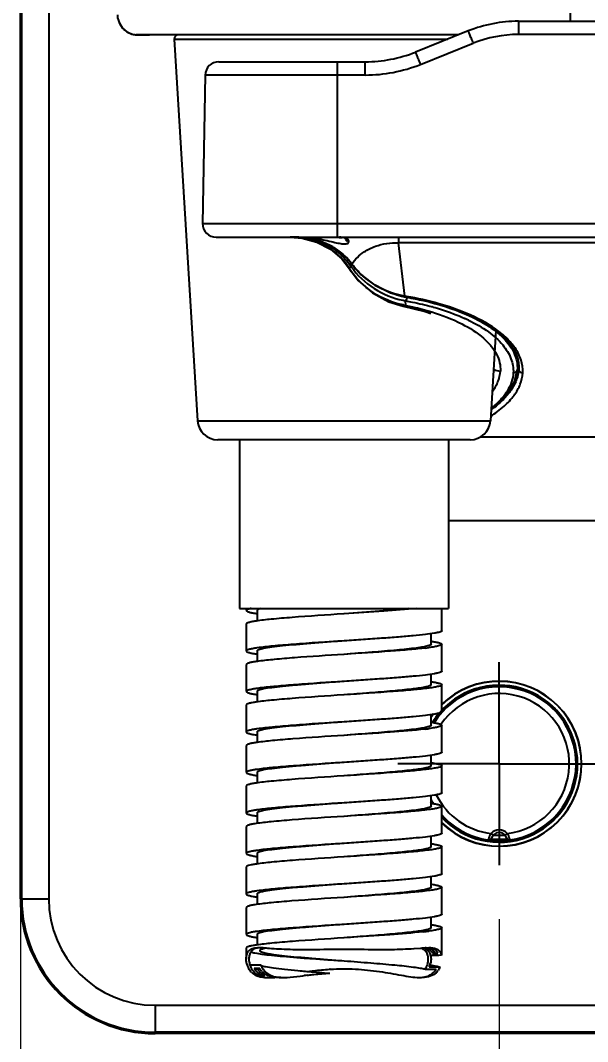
# Model space of a CAD drawing. Extents: x 0 to 1354, y -165 to 827.
# Drawn here: x 95.5 to 137.5, y 70.5 to 146.2 of the extents above; entities that cross this region are included whole.
import ezdxf

# ---------------------------------------------------------------- set-up
doc = ezdxf.new("R2010")
doc.units = 0
doc.header["$LTSCALE"] = 10
doc.header["$MEASUREMENT"] = 0
doc.header["$PDMODE"] = 3
doc.header["$PDSIZE"] = -10
doc.linetypes.add('CENTER', pattern=[0.6, 0.375, -0.075, 0.075, -0.075])
doc.linetypes.add('CENTER2', pattern=[28.575, 19.05, -3.175, 3.175, -3.175])
doc.layers.get('0').update_dxf_attribs({"linetype": 'CONTINUOUS'})
doc.layers.get('DEFPOINTS').update_dxf_attribs({"linetype": 'CONTINUOUS'})
for name, color, linetype in [('DEF_LAYER_ASSEM_MEMBER', 7, 'CONTINUOUS'), ('DEF_LAYER_ROUND_FEAT', 7, 'CONTINUOUS'), ('DEFAULT_1', 7, 'CENTER'), ('중심선', 1, 'CENTER2')]:
    doc.layers.add(name, color=color, linetype=linetype)
doc.styles.add('Daelim Dimension', font='')
doc.styles.get('Daelim Dimension').set_extended_font_data('나눔고딕')
doc.dimstyles.new('DEFAULT', dxfattribs={"dimscale": 2, "dimtxt": 2, "dimasz": 2, "dimexe": 0, "dimexo": 2, "dimgap": 1, "dimtad": 1, "dimdec": 1, "dimzin": 9, "dimdsep": 46, "dimtxsty": 'Daelim Dimension', "dimcen": 0.5, "dimclrd": 252, "dimclre": 252, "dimclrt": 3, "dimadec": 1, "dimazin": 0, "dimtfac": 1, "dimtdec": 1, "dimtix": 1, "dimtmove": 0, "dimatfit": 3, "dimfxl": 1, "dimtolj": 1, "dimtzin": 1, "dimlwd": 9, "dimlwe": 9, "dimarcsym": 0})

# ---------------------------------------------------------------- blocks, each defined once
blk = doc.blocks.new('*D0')
at = {"color": 5, "lineweight": 9, "ltscale": 0.5, "transparency": 16777216}
for p, q in [((95.477, 87.762), (95.477, 17.944)), ((425.46, 87.762), (425.46, 17.944)), ((99.477, 17.944), (421.46, 17.944))]:
    blk.add_line(p, q, dxfattribs=at)
at = {"color": 5, "ltscale": 0.5, "transparency": 16777216}
for points in [[(99.477, 18.61), (99.477, 17.277), (95.477, 17.944)], [(421.46, 18.61), (421.46, 17.277), (425.46, 17.944)]]:
    blk.add_solid(points, dxfattribs=at)
at = {"layer": 'DEFPOINTS', "color": 0, "ltscale": 0.5, "transparency": 16777216}
for p in [(95.477, 91.762), (425.46, 91.762), (425.46, 17.944)]:
    blk.add_point(p, dxfattribs=at)
at = {"color": 7, "ltscale": 0.5, "transparency": 16777216, "insert": (260.468, 25.394), "char_height": 10, "attachment_point": 5, "style": 'Daelim Dimension'}
blk.add_mtext('\\A1;330', dxfattribs=at)
blk = doc.blocks.new('*D2')
at = {"color": 5, "lineweight": 9, "ltscale": 0.5, "transparency": 16777216}
for p, q in [((130.968, 79.606), (130.968, 37.723)), ((389.968, 77.935), (389.968, 37.723)), ((134.968, 37.723), (385.968, 37.723))]:
    blk.add_line(p, q, dxfattribs=at)
at = {"color": 5, "ltscale": 0.5, "transparency": 16777216}
for points in [[(134.968, 38.39), (134.968, 37.057), (130.968, 37.723)], [(385.968, 38.39), (385.968, 37.057), (389.968, 37.723)]]:
    blk.add_solid(points, dxfattribs=at)
at = {"layer": 'DEFPOINTS', "color": 0, "ltscale": 0.5, "transparency": 16777216}
for p in [(130.968, 83.606), (389.968, 81.935), (389.968, 37.723)]:
    blk.add_point(p, dxfattribs=at)
at = {"color": 7, "ltscale": 0.5, "transparency": 16777216, "insert": (260.468, 45.167), "char_height": 10, "attachment_point": 5, "style": 'Daelim Dimension'}
blk.add_mtext('\\A1;259', dxfattribs=at)

msp = doc.modelspace()

# ---------------------------------------------------------------- linework, layer by layer
at = {"layer": 'DEF_LAYER_ASSEM_MEMBER', "color": 7, "linetype": 'Continuous'}
for p, q in [((95.477, 81.12), (95.477, 181.12)), ((95.574, 81.12), (95.574, 181.12)), ((97.573, 181.12), (97.573, 81.12)), ((132.394, 146.12), (200.543, 146.12)), ((132.394, 146.12), (132.394, 145.138)), ((128.68, 145.405), (124.756, 143.836)), ((127.968, 145.12), (104.041, 145.12)), ((127.968, 145.12), (104.041, 145.12)), ((104.167, 145.114), (104.173, 145.114)), ((105.223, 145.113), (104.167, 145.114)), ((104.173, 145.114), (105.037, 145.121)), ((106.888, 144.802), (108.617, 116.529)), ((106.888, 144.802), (127.173, 144.802)), ((127.968, 145.12), (107.187, 145.12)), ((125.128, 142.925), (129.052, 144.494)), ((200.543, 145.138), (132.394, 145.138)), ((110.178, 143.12), (121.043, 143.12)), ((118.968, 143.12), (118.968, 130.12)), ((121.043, 142.138), (121.043, 143.12)), ((109.178, 142.138), (108.986, 131.138)), ((121.043, 142.138), (109.178, 142.138)), ((108.986, 131.138), (223.951, 131.138)), ((109.986, 130.12), (222.951, 130.12)), ((115.476, 130.12), (116.362, 130.053)), ((123.505, 130.12), (123.505, 129.716)), ((209.432, 129.716), (123.505, 129.716)), ((123.975, 125.762), (123.505, 129.716)), ((119.793, 127.874), (120.525, 126.908)), ((120.039, 128.138), (120.047, 128.137)), ((119.826, 127.831), (119.855, 127.819)), ((123.962, 125.737), (123.924, 125.743)), ((123.927, 125.743), (123.975, 125.762)), ((124.11, 125.74), (123.962, 125.737)), ((123.962, 125.737), (124.191, 125.697)), ((124.107, 125.739), (123.975, 125.762)), ((124.191, 125.697), (124.41, 125.657)), ((123.86, 125.012), (123.861, 125.012)), ((124.057, 125.074), (124.016, 125.42)), ((130.728, 123.208), (130.32, 116.529)), ((132.355, 121.05), (132.318, 120.339)), ((132.11, 119.413), (132.318, 120.339)), ((132.319, 120.352), (132.318, 120.34)), ((132.42, 120.371), (132.42, 120.371)), ((130.37, 117.356), (130.389, 117.367)), ((108.617, 116.529), (130.32, 116.529)), ((128.822, 115.12), (110.114, 115.12)), ((111.718, 115.12), (111.718, 102.62)), ((127.218, 115.12), (127.218, 102.62)), ((129.614, 115.346), (207.721, 115.346)), ((138.493, 109.12), (127.218, 109.12)), ((111.719, 102.62), (127.218, 102.62)), ((112.218, 102.62), (112.218, 102.47)), ((113.018, 102.47), (113.018, 101.691)), ((119.468, 102.22), (119.449, 102.219)), ((126.718, 100.97), (126.718, 102.62)), ((112.218, 101.47), (112.218, 99.47)), ((125.918, 99.97), (125.918, 100.747)), ((119.488, 100.222), (119.468, 100.22)), ((126.718, 97.97), (126.718, 99.97)), ((113.018, 99.47), (113.018, 98.693)), ((119.468, 99.22), (119.449, 99.219)), ((119.488, 99.222), (119.468, 99.22)), ((112.218, 98.47), (112.218, 96.47)), ((125.918, 96.97), (125.918, 97.75)), ((119.488, 97.222), (119.468, 97.22)), ((126.718, 94.97), (126.718, 96.97)), ((113.018, 96.47), (113.018, 95.693)), ((119.468, 96.22), (119.449, 96.219)), ((119.488, 96.222), (119.468, 96.22)), ((112.218, 95.47), (112.218, 93.47)), ((125.918, 93.97), (125.918, 94.747)), ((119.488, 94.222), (119.468, 94.22)), ((126.718, 91.97), (126.718, 93.97)), ((113.018, 93.47), (113.018, 92.697)), ((119.468, 93.22), (119.449, 93.219)), ((119.488, 93.222), (119.468, 93.22)), ((112.218, 92.47), (112.218, 90.47)), ((125.918, 90.97), (125.918, 91.75)), ((119.488, 91.222), (119.468, 91.22)), ((126.718, 88.97), (126.718, 90.97)), ((113.018, 90.47), (113.018, 89.691)), ((119.468, 90.22), (119.449, 90.219)), ((119.488, 90.222), (119.468, 90.22)), ((125.73, 90.718), (125.712, 90.716)), ((112.218, 89.47), (112.218, 87.47)), ((125.918, 87.97), (125.918, 88.749)), ((119.488, 88.222), (119.468, 88.22)), ((126.718, 85.97), (126.718, 87.97)), ((113.018, 87.47), (113.018, 86.691)), ((119.468, 87.22), (119.449, 87.219)), ((119.488, 87.222), (119.468, 87.22)), ((112.218, 86.47), (112.218, 84.47)), ((125.918, 84.97), (125.918, 85.744)), ((130.373, 85.955), (130.522, 85.821)), ((131.564, 85.955), (131.415, 85.821)), ((119.488, 85.222), (119.468, 85.22)), ((126.718, 82.97), (126.718, 84.97)), ((113.018, 84.47), (113.018, 83.694)), ((119.468, 84.22), (119.449, 84.219)), ((119.488, 84.222), (119.468, 84.22)), ((112.218, 83.47), (112.218, 81.47)), ((125.918, 81.97), (125.918, 82.748)), ((119.488, 82.222), (119.468, 82.22)), ((126.718, 79.97), (126.718, 81.97)), ((95.477, 81.12), (97.573, 81.12)), ((112.907, 81.68), (112.897, 81.679)), ((112.972, 81.251), (112.991, 81.248)), ((112.991, 81.248), (113.013, 81.245)), ((113.018, 81.47), (113.018, 80.691)), ((119.468, 81.22), (119.449, 81.219)), ((119.488, 81.222), (119.468, 81.22)), ((112.218, 80.47), (112.218, 78.47)), ((125.918, 78.97), (125.918, 79.746)), ((119.488, 79.222), (119.468, 79.22)), ((126.718, 76.97), (126.718, 78.97)), ((113.018, 78.47), (113.018, 77.696)), ((119.468, 78.22), (119.449, 78.219)), ((119.706, 78.236), (119.468, 78.22)), ((112.218, 77.47), (112.218, 76.654)), ((112.986, 77.692), (112.973, 77.69)), ((124.642, 77.43), (124.678, 77.432)), ((124.678, 77.432), (125.161, 77.465)), ((125.593, 77.397), (125.491, 77.396)), ((125.696, 77.399), (125.593, 77.397)), ((125.752, 77.4), (125.696, 77.399)), ((125.901, 77.403), (125.752, 77.4)), ((126.118, 77.17), (126.024, 77.09)), ((126.118, 77.17), (126.118, 77.239)), ((125.884, 76.924), (125.918, 76.654)), ((125.918, 76.922), (125.885, 76.922)), ((126.024, 77.09), (126.226, 77.092)), ((126.226, 77.092), (126.427, 77.094)), ((126.718, 76.97), (126.688, 76.926)), ((113.014, 75.954), (112.806, 75.958)), ((113.223, 75.95), (113.014, 75.954)), ((116.043, 75.797), (116.209, 75.782)), ((116.705, 75.739), (116.847, 75.727)), ((113.646, 75.283), (114.33, 75.283)), ((116.211, 75.387), (116.417, 75.412)), ((116.417, 75.412), (116.524, 75.425)), ((116.738, 75.451), (116.839, 75.462)), ((105.468, 73.225), (105.468, 71.129)), ((105.468, 73.225), (146.218, 73.225)), ((146.407, 71.226), (105.468, 71.226)), ((146.835, 71.129), (105.468, 71.129))]:
    msp.add_line(p, q, dxfattribs=at)
for points in [[(102.668, 146.596), (102.687, 146.374), (102.813, 145.971), (103.044, 145.62), (103.365, 145.347), (103.749, 145.174), (104.167, 145.114)], [(115.906, 130.12), (115.954, 130.12), (116.003, 130.119), (116.053, 130.118)], [(116.053, 130.118), (116.103, 130.116), (116.154, 130.114), (116.206, 130.111), (116.259, 130.108), (116.312, 130.104), (116.367, 130.099), (116.422, 130.094), (116.478, 130.089), (116.535, 130.083), (116.594, 130.076), (116.653, 130.068), (116.714, 130.059), (116.776, 130.05), (116.839, 130.04), (116.904, 130.029), (116.97, 130.016), (117.038, 130.003), (117.108, 129.988), (117.179, 129.972), (117.253, 129.955), (117.327, 129.936), (117.404, 129.916), (117.482, 129.893), (117.561, 129.869), (117.642, 129.844), (117.725, 129.816), (117.809, 129.786), (117.894, 129.754), (117.981, 129.719), (118.068, 129.682), (118.157, 129.643), (118.247, 129.601), (118.338, 129.557), (118.43, 129.509), (118.523, 129.459), (118.616, 129.406), (118.709, 129.349), (118.804, 129.29), (118.898, 129.227), (118.992, 129.161), (119.087, 129.092), (119.181, 129.019), (119.276, 128.943), (119.37, 128.862), (119.463, 128.778), (119.557, 128.689), (119.649, 128.596), (119.741, 128.499), (119.832, 128.397), (119.922, 128.289), (120.01, 128.177), (120.039, 128.138)], [(116.362, 130.053), (117.461, 129.764), (118.464, 129.245), (119.301, 128.524), (119.793, 127.874)], [(120.039, 128.138), (120.745, 127.343), (121.762, 126.562), (122.916, 126.007), (123.927, 125.743)], [(120.525, 126.908), (121.574, 125.992), (122.78, 125.339), (123.861, 125.012)], [(124.41, 125.657), (124.623, 125.615), (124.832, 125.572), (125.037, 125.528), (125.238, 125.483), (125.433, 125.437), (125.625, 125.391), (125.813, 125.343), (125.996, 125.295), (126.175, 125.247), (126.351, 125.198), (126.523, 125.148), (126.691, 125.099), (126.856, 125.048), (127.018, 124.998), (127.176, 124.946), (127.331, 124.895), (127.483, 124.843), (127.631, 124.791), (127.776, 124.738), (127.918, 124.685), (128.057, 124.632), (128.194, 124.578), (128.328, 124.524), (128.459, 124.469)], [(123.86, 125.012), (125.49, 124.612), (125.912, 124.461)], [(128.459, 124.469), (128.588, 124.414), (128.714, 124.359)], [(128.714, 124.359), (128.836, 124.304), (128.956, 124.248), (129.074, 124.193), (129.188, 124.137), (129.3, 124.082), (129.41, 124.026), (129.517, 123.969), (129.622, 123.913), (129.725, 123.856), (129.826, 123.799), (129.925, 123.741), (130.022, 123.683), (130.117, 123.625), (130.209, 123.566), (130.3, 123.508), (130.388, 123.449), (130.475, 123.391), (130.559, 123.332), (130.641, 123.273), (130.721, 123.214), (130.799, 123.155), (130.874, 123.096), (130.948, 123.037), (131.02, 122.978), (131.089, 122.919), (131.156, 122.86), (131.221, 122.802), (131.284, 122.743), (131.345, 122.685), (131.404, 122.626), (131.46, 122.568), (131.515, 122.51), (131.568, 122.452), (131.618, 122.395), (131.667, 122.338), (131.715, 122.281), (131.761, 122.223), (131.805, 122.167), (131.847, 122.11), (131.887, 122.054), (131.926, 121.998), (131.963, 121.943), (131.997, 121.889), (132.03, 121.835), (132.061, 121.781), (132.091, 121.728), (132.119, 121.675), (132.146, 121.622), (132.171, 121.569), (132.195, 121.515), (132.218, 121.462), (132.24, 121.409), (132.26, 121.356), (132.279, 121.305), (132.297, 121.253), (132.313, 121.203), (132.328, 121.153), (132.341, 121.103), (132.354, 121.055), (132.365, 121.007), (132.375, 120.96), (132.384, 120.914), (132.392, 120.868), (132.399, 120.823), (132.405, 120.779), (132.41, 120.736), (132.414, 120.693), (132.417, 120.652)], [(132.417, 120.652), (132.42, 120.611), (132.421, 120.572), (132.423, 120.533), (132.423, 120.496), (132.423, 120.459), (132.422, 120.425), (132.421, 120.392), (132.42, 120.371)], [(130.389, 117.367), (131.452, 118.343), (132.11, 119.413)]]:
    msp.add_lwpolyline(points, dxfattribs=at)
for centre, radius, start, end in [((-3320.755, 191.705), 3457.306, 359.24453, 359.687648), ((132.394, 136.12), 10, 90, 111.80141), ((107.187, 144.82), 0.3, 89.99992, 183.5), ((132.394, 136.137), 9.001, 90.00085, 111.80056), ((121.043, 153.12), 10, 270, 291.80141), ((110.178, 142.12), 1, 90, 179), ((121.043, 153.137), 10.999, 269.99929, 291.80212), ((109.986, 131.12), 1, 179, 270), ((115.476, 124.134), 5.987, 87.96055, 90.00039), ((115.477, 124.174), 5.946, 86.25286, 87.96081), ((115.694, 124.229), 5.891, 88.28642, 89.99987), ((115.696, 124.278), 5.843, 83.30296, 88.29636), ((115.871, 124.26), 5.861, 85.0167, 89.98485), ((115.488, 124.311), 5.809, 81.22373, 86.26829), ((115.514, 124.49), 5.628, 79.65776, 81.20674), ((115.868, 124.207), 5.914, 84.28366, 85.02961), ((120.016, 130.279), 0.529, 204.53337, 208.98256), ((115.965, 125.415), 4.572, 31.71082, 32.05952), ((122.709, 126.312), 3.227, 149.73722, 152.17445), ((122.726, 126.303), 3.246, 148.52125, 149.74261), ((116.123, 125.349), 4.661, 34.64747, 35.29802), ((124.981, 131.506), 6.127, 214.92465, 215.30383), ((116.348, 125.381), 4.613, 36.69162, 38.10023), ((124.987, 131.862), 6.187, 217.01668, 228.04545), ((124.983, 131.859), 6.183, 228.05532, 228.86999), ((125.21, 131.702), 6.125, 250.8343, 257.86968), ((125.2, 131.658), 6.079, 257.87243, 259.51908), ((124.882, 131.494), 5.804, 260.6043, 261.01247), ((125.196, 131.633), 6.054, 259.51993, 259.85981), ((125.008, 131.277), 5.94, 258.76139, 260.38562), ((124.973, 130.866), 5.864, 259.33678, 261.01883), ((120.757, 106.066), 19.618, 74.28453, 74.43994), ((122.954, 112.088), 13.202, 65.34736, 65.5249), ((123.13, 112.468), 12.783, 64.21149, 65.35256), ((129.875, 120.503), 2.549, 355.7895, 357.03815), ((125.928, 123.625), 7.696, 305.59079, 307.7859), ((110.114, 116.62), 1.5, 183.5, 270), ((128.822, 116.62), 1.5, 270, 356.5), ((114.576, 113.065), 10.932, 261.43997, 261.59417), ((124.369, 89.431), 10.877, 81.40892, 81.5952), ((114.165, 91.523), 8.253, 99.00165, 99.494), ((114.432, 89.834), 9.964, 98.43533, 98.99862), ((114.636, 110.468), 11.34, 261.49759, 261.74641), ((114.702, 88.02), 11.797, 98.11677, 98.4417), ((123.329, 118.09), 18.528, 276.78178, 277.53308), ((114.901, 85.658), 13.174, 97.63039, 98.51987), ((124.277, 85.811), 11.504, 81.53522, 81.79031), ((130.968, 91.12), 5.8, 222.26117, 148.18994), ((130.968, 91.12), 5.816, 222.55193, 137.8561), ((130.968, 91.12), 6.116, 225.447, 134.23784), ((113.392, 92.777), 3.93, 101.4372, 102.02339), ((114.08, 89.036), 7.733, 99.23186, 99.67775), ((114.339, 87.433), 9.357, 98.58053, 99.22502), ((114.672, 85.238), 11.577, 98.07872, 98.58469), ((114.577, 107.068), 10.935, 261.44001, 261.59417), ((115.241, 81.171), 15.684, 97.25687, 98.05065), ((130.968, 91.12), 5.7, 277.9328, 147.76972), ((130.968, 91.12), 5.2, 276.57588, 146.00872), ((130.968, 91.12), 6.116, 142.85884, 146.04785), ((130.968, 91.12), 5.816, 138.88443, 148.33754), ((124.374, 83.466), 10.841, 81.40293, 81.58312), ((114.129, 85.739), 8.035, 99.2156, 99.4356), ((114.213, 85.222), 8.559, 99.06664, 99.21629), ((114.41, 83.979), 9.817, 98.46122, 99.05637), ((114.603, 104.243), 11.112, 261.44933, 261.67942), ((114.69, 82.107), 11.71, 98.1311, 98.4684), ((123.298, 112.332), 18.772, 276.70507, 277.54073), ((114.666, 81.269), 11.546, 98.18296, 98.47228), ((124.348, 80.292), 11.017, 81.4667, 81.61008), ((114.114, 82.833), 7.94, 99.07189, 99.67329), ((114.407, 80.998), 9.798, 98.46388, 99.07092), ((114.54, 100.822), 10.686, 261.33493, 261.6067), ((114.666, 79.269), 11.546, 98.18296, 98.47228), ((114.661, 101.642), 11.516, 261.60478, 261.72049), ((114.813, 78.25), 12.576, 98.03625, 98.18487), ((130.968, 91.12), 5.2, 206.37473, 263.42412), ((130.968, 91.12), 5.816, 208.7723, 210.65151), ((130.968, 91.12), 5.7, 207.54397, 211.33928), ((124.275, 76.799), 11.516, 81.60478, 81.72049), ((124.397, 77.619), 10.686, 81.33493, 81.6067), ((113.343, 84.013), 3.688, 101.50364, 102.44184), ((114.077, 80.058), 7.712, 99.2299, 99.69759), ((114.34, 78.429), 9.362, 98.57914, 99.22362), ((114.679, 76.187), 11.629, 98.05511, 98.58257), ((114.589, 98.149), 11.017, 261.4667, 261.61008), ((115.131, 72.983), 14.865, 97.36623, 98.0478), ((130.968, 91.12), 5.7, 221.65871, 262.0672), ((130.209, 85.673), 0.2, 262.06747, 341.59086), ((130.968, 91.12), 5.67, 263.63118, 276.57592), ((130.968, 85.42), 0.8, 41.89471, 138.10529), ((130.968, 85.42), 0.6, 18.40848, 161.59152), ((130.968, 91.12), 5.3, 265.13451, 274.86322), ((131.727, 85.673), 0.2, 198.40848, 277.9328), ((124.334, 74.198), 11.112, 81.44933, 81.67942), ((113.845, 78.41), 6.34, 99.54624, 100.55508), ((114.106, 76.877), 7.895, 99.20681, 99.56919), ((114.349, 75.372), 9.42, 98.56525, 99.19845), ((114.563, 94.975), 10.841, 261.40293, 261.58312), ((114.654, 73.356), 11.458, 98.14969, 98.57158), ((114.449, 73.72), 10.079, 98.42899, 98.94271), ((114.717, 69.921), 11.898, 98.09974, 98.41221), ((124.352, 71.317), 10.992, 81.45789, 81.60554), ((105.468, 81.12), 9.991, 180, 270), ((105.468, 81.12), 9.895, 180, 270), ((105.468, 81.12), 7.895, 180, 270), ((114.189, 73.377), 8.402, 98.85078, 99.54203), ((114.497, 71.408), 10.395, 98.41077, 98.79571), ((114.373, 69.213), 9.58, 98.52263, 99.1407), ((114.667, 67.263), 11.553, 98.14655, 98.52949), ((123.11, 98.788), 20.24, 276.33154, 277.53986), ((124.343, 68.26), 11.05, 81.43776, 81.65787), ((113.98, 71.631), 7.13, 99.47205, 99.89888), ((114.138, 70.686), 8.089, 99.1493, 99.47402), ((114.589, 89.15), 11.019, 261.43244, 261.64664), ((113.25, 76.238), 1.246, 99.90909, 100.65675), ((113.182, 74.249), 3.242, 89.92744, 92.26316), ((113.182, 72.675), 4.816, 88.32826, 89.94688), ((113.103, 69.947), 7.545, 87.20434, 88.33646), ((116.513, 149.766), 72.405, 270.02052, 270.44107), ((122.416, 149.149), 71.789, 269.56116, 269.98531), ((125.059, 76.804), 0.626, 46.73458, 49.01744), ((125.855, 69.512), 7.98, 92.09139, 92.61115), ((125.754, 74.288), 3.203, 87.87742, 90.06657), ((125.777, 74.977), 2.514, 86.91799, 87.81913), ((125.893, 76.868), 0.577, 49.32197, 58.31339), ((126.031, 76.823), 0.656, 33.38329, 37.21853), ((125.077, 76.717), 0.833, 14.39749, 20.62697), ((113.728, 76.668), 1.51, 194.77422, 200.8287), ((113.664, 76.643), 1.442, 200.80699, 208.93951), ((110.079, -133.367), 209.581, 89.11709, 89.33965), ((113.809, 76.634), 1.385, 198.23702, 214.56491), ((113.468, 76.508), 1.203, 223.76506, 230.95141), ((113.743, 76.588), 1.304, 214.55923, 220.48009), ((113.668, 76.525), 1.207, 220.48774, 226.53668), ((113.971, 76.626), 1.342, 209.80638, 215.35727), ((113.666, 76.525), 1.205, 226.6172, 232.94311), ((113.929, 76.596), 1.291, 215.36167, 221.24971), ((113.901, 76.572), 1.254, 221.26151, 226.31159), ((114.158, 76.636), 1.332, 210.79699, 216.56248), ((113.895, 76.566), 1.246, 226.33287, 234.18538), ((114.118, 76.607), 1.282, 216.55566, 227.8102), ((114.114, 76.604), 1.277, 227.8879, 236.04541), ((114.568, 76.679), 1.352, 201.24232, 208.13062), ((114.548, 76.669), 1.329, 208.13264, 215.69765), ((114.322, 76.639), 1.299, 225.07633, 229.79876), ((114.532, 76.657), 1.31, 215.71272, 219.13703), ((114.363, 76.688), 1.363, 229.79967, 238.0125), ((126.218, 187.651), 112.315, 264.88748, 265.14152), ((135.23, 295.036), 220.078, 265.20861, 265.61813), ((119.472, 58.367), 17.557, 93.35993, 93.53225), ((124.379, 76.675), 1.341, 324.89578, 342.57318), ((129.85, 322.021), 246.156, 268.98188, 269.17281), ((124.539, 76.676), 1.382, 333.95245, 346.64525), ((130.195, 415.643), 339.602, 269.25505, 269.39195), ((125.441, 76.535), 1.241, 313.16878, 323.38175), ((113.459, 76.497), 1.189, 230.97918, 239.6552), ((110.347, 3.342), 72.169, 87.62093, 87.8125), ((113.914, 76.594), 1.28, 234.22691, 243.51299), ((110.7, 11.814), 63.69, 87.39859, 87.62139), ((114.149, 76.658), 1.342, 236.09182, 245.41427), ((113.647, 77.56), 2.277, 268.03751, 269.98142), ((114.396, 76.743), 1.427, 238.05537, 247.38737), ((114.592, 77.458), 2.171, 260.86881, 262.06489), ((114.605, 77.553), 2.267, 262.06469, 262.96527), ((114.958, 79.081), 3.798, 268.61722, 269.91656), ((126.109, -4.327), 80.326, 96.69901, 96.85274)]:
    msp.add_arc(centre, radius, start, end, dxfattribs=at)
at = {"layer": 'DEF_LAYER_ASSEM_MEMBER', "color": 9, "linetype": 'Continuous'}
for centre, radius, start, end in [((104.175, 146.612), 1.495, 196.70406, 209.78081), ((104.212, 146.633), 1.538, 209.75922, 212.08755), ((104.142, 146.574), 1.447, 224.46924, 228.17081), ((104.188, 146.627), 1.516, 228.21605, 239.41255), ((104.188, 146.625), 1.515, 239.37649, 244.87113), ((104.167, 146.582), 1.467, 244.89572, 254.58896), ((104.176, 146.616), 1.502, 254.61336, 266.31074), ((104.174, 146.587), 1.472, 266.31024, 269.98739)]:
    msp.add_arc(centre, radius, start, end, dxfattribs=at)
at = {"layer": 'DEF_LAYER_ASSEM_MEMBER', "color": 9, "linetype": 'Continuous', "start_tangent": (-0.700421, 0.71373), "end_tangent": (-0.531206, 0.847242)}
msp.add_spline([(103.11, 145.561), (102.909, 145.816)], degree=3, dxfattribs=at)
at = {"layer": 'DEF_LAYER_ASSEM_MEMBER', "color": 7, "linetype": 'Continuous'}
for points, start_tangent, end_tangent in [([(129.052, 144.494), (128.911, 144.845), (128.847, 145.002), (128.791, 145.14), (128.745, 145.253), (128.71, 145.337), (128.698, 145.367), (128.688, 145.388), (128.683, 145.401), (128.68, 145.405)], (-0.371488, 0.928438), (-0.928477, -0.371391)), ([(124.756, 143.836), (124.759, 143.831), (124.765, 143.819), (124.774, 143.797), (124.786, 143.767), (124.821, 143.684), (124.867, 143.571), (124.923, 143.433), (124.987, 143.275), (125.128, 142.925)], (0.928477, 0.371391), (0.371488, -0.928438)), ([(116.381, 130.12), (117.614, 129.999), (118.23, 129.868), (118.776, 129.74), (119.221, 129.654), (119.553, 129.634), (119.675, 129.653), (119.763, 129.687), (119.836, 129.78)], (1, 0.000003), (0.085894, 0.996304)), ([(119.206, 130.078), (119.144, 130.081), (118.934, 130.114)], (-0.999846, 0.017576), (-0.978463, 0.206422)), ([(119.836, 129.78), (119.811, 129.897), (119.593, 130.053), (119.121, 130.12)], (0.164639, 0.986354), (-1, -0.000002)), ([(116.378, 130.081), (118.368, 129.442), (119.927, 128.042)], (0.993152, -0.116828), (0.577827, -0.816159)), ([(119.978, 128.227), (118.401, 129.527), (116.457, 130.091)], (-0.617036, 0.786935), (-0.995027, 0.099605)), ([(119.84, 127.842), (118.412, 129.288), (116.524, 130.027)], (-0.530799, 0.847498), (-0.983746, 0.179565)), ([(119.37, 130.097), (119.334, 130.088), (119.206, 130.078)], (-0.958077, -0.286511), (-0.999846, 0.017576)), ([(119.554, 130.023), (119.607, 129.943), (119.836, 129.78)], (0.484133, -0.874994), (0.950862, -0.309614)), ([(120.047, 128.137), (120.953, 129.028), (121.791, 129.448), (123.505, 129.716)], (0.565019, 0.825078), (0.999827, -0.018582)), ([(120.016, 128.021), (119.997, 128.012), (119.957, 127.998)], (-0.894063, -0.447942), (-0.993976, -0.109599)), ([(119.981, 127.965), (121.705, 126.319), (123.851, 125.45)], (0.577911, -0.816099), (0.98083, -0.194864)), ([(120.099, 128.068), (120.076, 128.054), (120.016, 128.021)], (-0.854573, -0.519331), (-0.894063, -0.447942)), ([(123.888, 125.103), (121.621, 126.03), (119.855, 127.819)], (-0.982738, 0.185004), (-0.541518, 0.840689)), ([(123.935, 125.768), (122.345, 126.267), (120.917, 127.202)], (-0.986585, 0.16325), (-0.753218, 0.657771)), ([(124.129, 125.674), (124.117, 125.619), (124.063, 125.479)], (-0.180284, -0.983615), (-0.499667, -0.866217)), ([(128.577, 124.475), (126.498, 125.199), (124.109, 125.74)], (-0.920607, 0.390491), (-0.986297, 0.164979)), ([(124.129, 125.674), (125.361, 125.424), (128.556, 124.394)], (0.984656, -0.174509), (0.916356, -0.400365)), ([(123.861, 125.012), (123.908, 125.009), (124.057, 125.074)], (0.980583, -0.196107), (0.79152, 0.611143)), ([(124.063, 125.479), (124.051, 125.461), (124.016, 125.42)], (-0.499667, -0.866217), (-0.759226, -0.650827)), ([(124.016, 125.42), (124.537, 125.32), (126.02, 124.965)], (0.984004, -0.178145), (0.963349, -0.26825)), ([(124.057, 125.074), (124.556, 124.967), (125.968, 124.593)], (0.980395, -0.197043), (0.955836, -0.293901)), ([(126.071, 124.95), (126.706, 124.76), (128.423, 124.103)], (0.962618, -0.270862), (0.91014, -0.4143)), ([(125.968, 124.593), (128.195, 123.708), (129.816, 122.636), (130.381, 122.053), (130.778, 121.448), (131.003, 120.829), (131.057, 120.205)], (0.955836, -0.293901), (-0.051619, -0.998667)), ([(128.556, 124.394), (130.22, 123.505), (131.413, 122.509), (132.115, 121.446), (132.319, 120.352)], (0.916356, -0.400365), (-0.046464, -0.99892)), ([(132.148, 121.92), (131.555, 122.614), (130.731, 123.299), (128.577, 124.475)], (-0.578675, 0.815558), (-0.920607, 0.390491)), ([(128.691, 123.977), (130.173, 123.107), (131.229, 122.145), (131.846, 121.125), (132.019, 120.08)], (0.900365, -0.435135), (-0.05165, -0.998665)), ([(132.72, 120.08), (132.589, 121.027), (132.411, 121.482), (132.148, 121.92)], (0.003923, 0.999992), (-0.578675, 0.815558)), ([(130.547, 120.338), (131.057, 120.205)], (0.874848, -0.484397), (0.999968, -0.008023)), ([(132.416, 120.316), (132.265, 119.603), (131.916, 118.894), (131.375, 118.202), (130.644, 117.542)], (-0.073407, -0.997302), (-0.790116, -0.612957)), ([(132.318, 120.34), (132.292, 120.24)], (-0.05271, -0.99861), (-0.441595, -0.897214)), ([(132.42, 120.371), (132.439, 120.269)], (-0.051357, -0.99868), (0.387017, -0.922073)), ([(130.343, 116.863), (131.338, 117.609), (132.074, 118.408), (132.534, 119.239), (132.72, 120.08)], (0.844775, 0.535122), (0.066206, 0.997806)), ([(132.019, 120.08), (131.89, 119.409), (131.578, 118.748), (131.085, 118.104), (130.413, 117.486)], (-0.051663, -0.998665), (-0.784357, -0.62031)), ([(130.495, 118.74), (130.897, 119.465), (131.057, 120.205)], (0.590473, 0.807058), (0.051691, 0.998663)), ([(132.133, 120.1), (132.019, 120.08)], (-0.937477, -0.348046), (-0.999957, 0.009279)), ([(132.292, 120.24), (132.265, 120.196), (132.133, 120.1)], (-0.441595, -0.897214), (-0.937477, -0.348046)), ([(132.439, 120.269), (132.55, 120.136), (132.72, 120.08)], (0.387017, -0.922073), (0.999968, -0.008025)), ([(112.406, 102.579), (112.265, 102.525), (112.218, 102.47)], (-0.959912, -0.280302), (0.000548, -1)), ([(112.218, 102.47), (112.265, 102.416), (112.403, 102.362), (112.632, 102.308), (112.949, 102.254)], (0.000548, -1), (0.988858, -0.148859)), ([(112.573, 102.62), (112.526, 102.61), (112.406, 102.579)], (-0.978036, -0.208437), (-0.959912, -0.280302)), ([(119.449, 102.219), (115.614, 101.953), (114.072, 101.82), (112.947, 101.686)], (-0.997838, -0.065715), (-0.988838, -0.148995)), ([(113.334, 102.62), (113.098, 102.545), (113.018, 102.47)], (-0.972469, -0.233033), (0.001246, -0.999999)), ([(124.856, 102.62), (122.417, 102.42), (119.468, 102.22)], (-0.995191, -0.097949), (-0.997838, -0.065715)), ([(124.262, 102.62), (122.102, 102.421), (119.491, 102.222)], (-0.993936, -0.10996), (-0.997271, -0.073825)), ([(112.947, 101.686), (112.632, 101.632), (112.403, 101.578), (112.265, 101.524), (112.218, 101.47)], (-0.988838, -0.148995), (-0.000733, -1)), ([(126.718, 100.97), (126.684, 100.924), (126.58, 100.877), (126.407, 100.83), (126.168, 100.783), (125.501, 100.69), (124.602, 100.596), (123.507, 100.502), (122.257, 100.409), (120.9, 100.315), (119.488, 100.222)], (-0.001252, -0.999999), (-0.997838, -0.065716)), ([(119.468, 100.22), (118.21, 100.127), (117, 100.033), (115.885, 99.939), (114.908, 99.845), (114.105, 99.752), (113.509, 99.658), (113.142, 99.564), (113.049, 99.517), (113.018, 99.47)], (-0.997271, -0.073825), (-0.000893, -1)), ([(119.468, 100.22), (115.706, 99.96), (114.176, 99.83), (113.037, 99.699)], (-0.997838, -0.065716), (-0.989974, -0.141251)), ([(125.918, 99.97), (125.861, 99.907), (125.69, 99.843)], (0.001246, -0.999999), (-0.962753, -0.270383)), ([(126.718, 99.97), (126.657, 99.908), (126.474, 99.846), (126.173, 99.784), (125.758, 99.722)], (-0.000519, -1), (-0.991344, -0.131289)), ([(125.993, 100.186), (126.308, 100.132), (126.535, 100.078), (126.672, 100.024), (126.718, 99.97)], (0.988777, -0.1494), (-0.000519, -1)), ([(112.414, 99.582), (112.268, 99.526), (112.218, 99.47)], (-0.9617, -0.274103), (-0.001252, -0.999999)), ([(112.218, 99.47), (112.266, 99.416), (112.406, 99.362), (112.639, 99.307), (112.96, 99.253)], (-0.001252, -0.999999), (0.989005, -0.147885)), ([(112.804, 99.664), (112.687, 99.643), (112.414, 99.582)], (-0.986283, -0.165062), (-0.9617, -0.274103)), ([(119.449, 99.219), (115.802, 98.967), (114.298, 98.841), (113.151, 98.715)], (-0.997838, -0.065715), (-0.991115, -0.133007)), ([(125.517, 99.692), (124.361, 99.574), (122.911, 99.457), (119.488, 99.222)], (-0.992941, -0.118612), (-0.997838, -0.065715)), ([(125.69, 99.843), (125.333, 99.765), (124.821, 99.688), (123.391, 99.533), (121.55, 99.377), (119.491, 99.222)], (-0.962753, -0.270383), (-0.997271, -0.073823)), ([(112.949, 98.687), (112.632, 98.633), (112.403, 98.579), (112.265, 98.524), (112.218, 98.47)], (-0.988853, -0.148892), (0.001394, -0.999999)), ([(126.718, 97.97), (126.684, 97.924), (126.58, 97.877), (126.407, 97.83), (126.168, 97.783), (125.501, 97.69), (124.602, 97.596), (123.507, 97.502), (122.257, 97.409), (120.9, 97.315), (119.488, 97.222)], (0.000897, -1), (-0.997838, -0.065715)), ([(119.468, 97.22), (118.21, 97.127), (117, 97.033), (115.885, 96.939), (114.908, 96.845), (114.105, 96.752), (113.509, 96.658), (113.142, 96.564), (113.049, 96.517), (113.018, 96.47)], (-0.997271, -0.073823), (0.001246, -0.999999)), ([(119.468, 97.22), (115.903, 96.975), (114.416, 96.852), (113.26, 96.73)], (-0.997838, -0.065714), (-0.991965, -0.126509)), ([(125.918, 96.97), (125.888, 96.924), (125.799, 96.878), (125.446, 96.786)], (-0.000897, -1), (-0.981148, -0.193256)), ([(126.718, 96.97), (126.657, 96.908), (126.475, 96.846), (126.175, 96.784), (125.762, 96.722)], (-0.000979, -1), (-0.991313, -0.131523)), ([(125.97, 97.189), (126.294, 97.135), (126.529, 97.08), (126.671, 97.025), (126.718, 96.97)], (0.989101, -0.147237), (-0.000979, -1)), ([(112.573, 96.62), (112.308, 96.545), (112.241, 96.508), (112.218, 96.47)], (-0.978035, -0.20844), (0.000897, -1)), ([(112.218, 96.47), (112.265, 96.416), (112.403, 96.362), (112.632, 96.308), (112.949, 96.254)], (0.000897, -1), (0.988859, -0.148858)), ([(112.78, 96.66), (112.736, 96.652), (112.613, 96.629)], (-0.985753, -0.168202), (-0.980116, -0.198423)), ([(119.449, 96.219), (115.631, 95.954), (114.092, 95.822), (112.965, 95.689)], (-0.997838, -0.065715), (-0.989088, -0.147328)), ([(125.762, 96.722), (124.615, 96.597), (123.115, 96.472), (119.488, 96.222)], (-0.991313, -0.131523), (-0.997838, -0.065715)), ([(125.446, 96.786), (124.48, 96.645), (123.081, 96.504), (121.368, 96.363), (119.491, 96.222)], (-0.981148, -0.193256), (-0.997271, -0.073824)), ([(112.965, 95.689), (112.642, 95.634), (112.408, 95.58), (112.266, 95.525), (112.218, 95.47)], (-0.989088, -0.147328), (-0.001501, -0.999999)), ([(126.718, 94.97), (126.684, 94.924), (126.58, 94.877), (126.407, 94.83), (126.168, 94.783), (125.501, 94.69), (124.602, 94.596), (123.507, 94.502), (122.257, 94.409), (120.9, 94.315), (119.488, 94.222)], (-0.001257, -0.999999), (-0.997838, -0.065715)), ([(119.468, 94.22), (118.21, 94.127), (117, 94.033), (115.885, 93.939), (114.908, 93.845), (114.105, 93.752), (113.509, 93.658), (113.142, 93.564), (113.049, 93.517), (113.018, 93.47)], (-0.997271, -0.073824), (-0.000897, -1)), ([(119.468, 94.22), (115.704, 93.96), (114.172, 93.829), (113.033, 93.699)], (-0.997838, -0.065715), (-0.989938, -0.141503)), ([(125.69, 93.843), (125.333, 93.765), (124.821, 93.688), (123.391, 93.533), (121.55, 93.377), (119.491, 93.222)], (-0.962753, -0.270383), (-0.997271, -0.073823)), ([(125.918, 93.97), (125.861, 93.907), (125.69, 93.843)], (0.001246, -0.999999), (-0.962753, -0.270383)), ([(126.718, 93.97), (126.657, 93.908), (126.475, 93.846), (126.175, 93.784), (125.761, 93.722)], (-0.000485, -1), (-0.99132, -0.131469)), ([(125.995, 94.186), (126.308, 94.132), (126.535, 94.078), (126.672, 94.024), (126.718, 93.97)], (0.988761, -0.149503), (-0.000485, -1)), ([(112.41, 93.58), (112.266, 93.525), (112.218, 93.47)], (-0.960847, -0.27708), (-0.001501, -0.999999)), ([(112.218, 93.47), (112.265, 93.416), (112.404, 93.362), (112.634, 93.308), (112.951, 93.254)], (-0.001501, -0.999999), (0.98888, -0.148713)), ([(112.812, 93.665), (112.691, 93.644), (112.41, 93.58)], (-0.986467, -0.163962), (-0.960847, -0.27708)), ([(119.449, 93.219), (115.685, 92.958), (114.157, 92.828), (113.023, 92.697)], (-0.997838, -0.065715), (-0.989812, -0.142381)), ([(125.489, 93.688), (122.889, 93.455), (119.488, 93.222)], (-0.993084, -0.117406), (-0.997838, -0.065715)), ([(112.965, 92.689), (112.642, 92.634), (112.408, 92.58), (112.266, 92.525), (112.218, 92.47)], (-0.98908, -0.147377), (0.000804, -1)), ([(126.718, 91.97), (126.684, 91.924), (126.58, 91.877), (126.407, 91.83), (126.168, 91.783), (125.501, 91.69), (124.602, 91.596), (123.506, 91.502), (122.256, 91.409), (120.9, 91.315), (119.488, 91.222)], (-0.000485, -1), (-0.997838, -0.065715)), ([(119.468, 91.22), (118.21, 91.127), (117, 91.033), (115.885, 90.939), (114.908, 90.845), (114.105, 90.752), (113.509, 90.658), (113.142, 90.564), (113.049, 90.517), (113.018, 90.47)], (-0.997271, -0.073823), (0.001246, -0.999999)), ([(119.468, 91.22), (115.724, 90.961), (114.196, 90.832), (113.055, 90.702)], (-0.997838, -0.065715), (-0.990178, -0.139813)), ([(125.446, 90.786), (124.48, 90.645), (123.081, 90.504), (121.368, 90.363), (119.491, 90.222)], (-0.981148, -0.193257), (-0.997271, -0.073825)), ([(125.918, 90.97), (125.888, 90.924), (125.799, 90.878), (125.446, 90.786)], (-0.000893, -1), (-0.981148, -0.193257)), ([(126.718, 90.97), (126.655, 90.907), (126.467, 90.844), (126.157, 90.781), (125.73, 90.718)], (0.001268, -0.999999), (-0.991568, -0.129586)), ([(125.983, 91.187), (126.302, 91.133), (126.532, 91.079), (126.672, 91.025), (126.718, 90.97)], (0.988928, -0.148396), (0.001268, -0.999999)), ([(112.435, 90.587), (112.273, 90.529), (112.218, 90.47)], (-0.965056, -0.262044), (0.000804, -1)), ([(112.218, 90.47), (112.264, 90.417), (112.399, 90.364), (112.622, 90.31), (112.93, 90.257)], (0.000804, -1), (0.98858, -0.150699)), ([(112.587, 90.623), (112.545, 90.614), (112.435, 90.587)], (-0.97882, -0.204723), (-0.965056, -0.262044)), ([(112.78, 90.66), (112.728, 90.651), (112.587, 90.623)], (-0.985752, -0.168204), (-0.97882, -0.204723)), ([(119.449, 90.219), (115.61, 89.952), (114.068, 89.819), (112.944, 89.686)], (-0.997838, -0.065715), (-0.988779, -0.149389)), ([(125.712, 90.716), (124.561, 90.592), (123.072, 90.469), (119.488, 90.222)], (-0.99171, -0.128492), (-0.997838, -0.065715)), ([(112.944, 89.686), (112.629, 89.632), (112.402, 89.578), (112.264, 89.524), (112.218, 89.47)], (-0.988779, -0.149389), (0.001268, -0.999999)), ([(126.718, 88.97), (126.684, 88.924), (126.58, 88.877), (126.407, 88.83), (126.168, 88.783), (125.501, 88.69), (124.602, 88.596), (123.507, 88.502), (122.257, 88.409), (120.9, 88.315), (119.488, 88.222)], (0.001268, -0.999999), (-0.997838, -0.065715)), ([(119.468, 88.22), (118.21, 88.127), (117, 88.033), (115.885, 87.939), (114.908, 87.845), (114.105, 87.752), (113.509, 87.658), (113.142, 87.564), (113.049, 87.517), (113.018, 87.47)], (-0.997271, -0.073825), (-0.000893, -1)), ([(119.468, 88.22), (115.874, 87.973), (114.379, 87.849), (113.225, 87.725)], (-0.997838, -0.065714), (-0.99171, -0.128492)), ([(125.69, 87.843), (125.333, 87.765), (124.821, 87.688), (123.391, 87.533), (121.55, 87.377), (119.491, 87.222)], (-0.962753, -0.270383), (-0.997271, -0.073823)), ([(125.918, 87.97), (125.861, 87.907), (125.69, 87.843)], (0.001246, -0.999999), (-0.962753, -0.270383)), ([(126.718, 87.97), (126.657, 87.908), (126.472, 87.846), (126.169, 87.783), (125.751, 87.721)], (0.000804, -1), (-0.991405, -0.130827)), ([(126.007, 88.184), (126.315, 88.13), (126.538, 88.077), (126.673, 88.024), (126.718, 87.97)], (0.98858, -0.150699), (0.000804, -1)), ([(112.548, 87.615), (112.301, 87.543), (112.239, 87.507), (112.218, 87.47)], (-0.976444, -0.215772), (0.001268, -0.999999)), ([(112.218, 87.47), (112.265, 87.416), (112.405, 87.362), (112.635, 87.308), (112.954, 87.254)], (0.001268, -0.999999), (0.988928, -0.148396)), ([(112.778, 87.659), (112.732, 87.651), (112.607, 87.627)], (-0.985693, -0.168553), (-0.979846, -0.199754)), ([(119.449, 87.219), (115.612, 86.953), (114.07, 86.819), (112.946, 86.686)], (-0.997838, -0.065715), (-0.988815, -0.149144)), ([(125.751, 87.721), (124.603, 87.596), (123.106, 87.471), (119.488, 87.222)], (-0.991405, -0.130827), (-0.997838, -0.065715)), ([(112.946, 86.686), (112.631, 86.632), (112.403, 86.578), (112.265, 86.524), (112.218, 86.47)], (-0.988815, -0.149144), (-0.000485, -1)), ([(126.718, 85.97), (126.684, 85.924), (126.58, 85.877), (126.407, 85.83), (126.168, 85.783), (125.501, 85.69), (124.602, 85.596), (123.507, 85.502), (122.257, 85.409), (120.9, 85.315), (119.488, 85.222)], (0.000804, -1), (-0.997838, -0.065715)), ([(130.182, 85.475), (130.182, 85.476), (130.182, 85.477), (130.183, 85.48), (130.184, 85.485), (130.188, 85.497), (130.192, 85.514), (130.198, 85.535), (130.206, 85.56), (130.215, 85.589), (130.225, 85.622), (130.252, 85.696), (130.286, 85.779), (130.326, 85.867), (130.373, 85.955)], (-0.519206, 0.854649), (0.494117, 0.869396)), ([(131.564, 85.955), (131.611, 85.867), (131.651, 85.779), (131.685, 85.696), (131.711, 85.622), (131.722, 85.589), (131.731, 85.56), (131.739, 85.535), (131.745, 85.514), (131.749, 85.497), (131.753, 85.485), (131.754, 85.48), (131.754, 85.477), (131.755, 85.476), (131.755, 85.475)], (0.494118, -0.869395), (-0.518707, -0.854952)), ([(119.468, 85.22), (118.21, 85.127), (117, 85.033), (115.885, 84.939), (114.908, 84.845), (114.105, 84.752), (113.509, 84.658), (113.142, 84.564), (113.049, 84.517), (113.018, 84.47)], (-0.997271, -0.073823), (0.001246, -0.999999)), ([(119.468, 85.22), (115.7, 84.959), (114.168, 84.829), (113.029, 84.698)], (-0.997838, -0.065715), (-0.989887, -0.141859)), ([(125.446, 84.786), (124.48, 84.645), (123.081, 84.504), (121.368, 84.363), (119.491, 84.222)], (-0.981148, -0.193256), (-0.997271, -0.073824)), ([(125.918, 84.97), (125.888, 84.924), (125.799, 84.878), (125.446, 84.786)], (-0.000897, -1), (-0.981148, -0.193256)), ([(126.718, 84.97), (126.658, 84.909), (126.476, 84.847), (126.177, 84.785), (125.766, 84.723)], (-0.001501, -0.999999), (-0.991285, -0.131737)), ([(125.986, 85.187), (126.303, 85.133), (126.533, 85.079), (126.672, 85.025), (126.718, 84.97)], (0.98888, -0.148713), (-0.001501, -0.999999)), ([(112.279, 84.532), (112.253, 84.517), (112.218, 84.47)], (-0.891122, -0.453764), (-0.000485, -1)), ([(112.218, 84.47), (112.264, 84.417), (112.402, 84.363), (112.629, 84.309), (112.942, 84.255)], (-0.000485, -1), (0.988761, -0.149503)), ([(112.684, 84.642), (112.435, 84.587), (112.279, 84.532)], (-0.982994, -0.183638), (-0.891122, -0.453764)), ([(119.449, 84.219), (115.637, 83.955), (114.1, 83.822), (112.972, 83.69)], (-0.997838, -0.065715), (-0.989177, -0.146726)), ([(125.766, 84.723), (124.618, 84.598), (123.118, 84.472), (119.488, 84.222)], (-0.991285, -0.131737), (-0.997838, -0.065715)), ([(112.883, 83.676), (112.595, 83.625), (112.386, 83.573), (112.261, 83.522), (112.218, 83.47)], (-0.987822, -0.155589), (-0.001141, -0.999999)), ([(126.718, 82.97), (126.684, 82.924), (126.58, 82.877), (126.407, 82.83), (126.168, 82.783), (125.501, 82.69), (124.602, 82.596), (123.507, 82.502), (122.257, 82.409), (120.9, 82.315), (119.488, 82.222)], (-0.001501, -0.999999), (-0.997838, -0.065715)), ([(119.468, 82.22), (118.21, 82.127), (117, 82.033), (115.885, 81.939), (114.908, 81.845), (114.105, 81.752), (113.509, 81.658), (113.142, 81.564), (113.049, 81.517), (113.018, 81.47)], (-0.997271, -0.073824), (-0.001046, -0.999999)), ([(119.468, 82.22), (115.71, 81.96), (114.18, 81.83), (113.04, 81.7)], (-0.997838, -0.065715), (-0.990016, -0.140953)), ([(125.728, 81.718), (124.578, 81.594), (123.085, 81.47), (119.488, 81.222)], (-0.99159, -0.129419), (-0.997838, -0.065715)), ([(125.69, 81.843), (125.333, 81.765), (124.821, 81.688), (123.391, 81.533), (121.55, 81.377), (119.491, 81.222)], (-0.962741, -0.270426), (-0.997271, -0.073823)), ([(125.918, 81.97), (125.861, 81.907), (125.69, 81.843)], (0.001245, -0.999999), (-0.962741, -0.270426)), ([(126.718, 81.97), (126.655, 81.907), (126.466, 81.844), (126.155, 81.781), (125.728, 81.718)], (0.001185, -0.999999), (-0.99159, -0.129419)), ([(125.985, 82.187), (126.303, 82.133), (126.533, 82.079), (126.672, 82.025), (126.718, 81.97)], (0.988905, -0.148548), (0.001185, -0.999999)), ([(112.42, 81.583), (112.269, 81.527), (112.218, 81.47)], (-0.962636, -0.2708), (-0.00072, -1)), ([(112.218, 81.47), (112.266, 81.416), (112.409, 81.361), (112.646, 81.306), (112.972, 81.251)], (-0.00072, -1), (0.989179, -0.146714)), ([(112.797, 81.662), (112.685, 81.643), (112.42, 81.583)], (-0.986125, -0.166004), (-0.962636, -0.2708)), ([(119.449, 81.219), (115.61, 80.952), (114.067, 80.819), (112.943, 80.686)], (-0.997838, -0.065715), (-0.988777, -0.149402)), ([(112.943, 80.686), (112.629, 80.632), (112.402, 80.578), (112.264, 80.524), (112.218, 80.47)], (-0.988777, -0.149402), (0.000265, -1)), ([(126.718, 79.97), (126.684, 79.924), (126.58, 79.877), (126.407, 79.83), (126.168, 79.783), (125.501, 79.69), (124.602, 79.596), (123.507, 79.502), (122.257, 79.409), (120.9, 79.315), (119.488, 79.222)], (0.001392, -0.999999), (-0.997838, -0.065715)), ([(119.468, 79.22), (118.21, 79.127), (117, 79.033), (115.885, 78.939), (114.908, 78.845), (114.105, 78.752), (113.509, 78.658), (113.142, 78.564), (113.049, 78.517), (113.018, 78.47)], (-0.997271, -0.073823), (0.00138, -0.999999)), ([(119.468, 79.22), (115.7, 78.959), (114.169, 78.829), (113.03, 78.699)], (-0.997838, -0.065715), (-0.989897, -0.141788)), ([(125.446, 78.787), (124.481, 78.645), (123.081, 78.504), (121.368, 78.363), (119.491, 78.222)], (-0.981138, -0.193306), (-0.997271, -0.073825)), ([(125.918, 78.97), (125.889, 78.924), (125.799, 78.878), (125.446, 78.787)], (-0.000891, -1), (-0.981138, -0.193306)), ([(126.718, 78.97), (126.658, 78.909), (126.476, 78.847), (126.177, 78.785), (125.765, 78.723)], (-0.001421, -0.999999), (-0.991285, -0.131736)), ([(125.988, 79.187), (126.304, 79.133), (126.533, 79.079), (126.672, 79.024), (126.718, 78.97)], (0.988851, -0.14891), (-0.001421, -0.999999)), ([(112.312, 78.547), (112.242, 78.509), (112.218, 78.47)], (-0.924562, -0.38103), (-0.001283, -0.999999)), ([(112.218, 78.47), (112.265, 78.416), (112.403, 78.362), (112.632, 78.308), (112.948, 78.254)], (-0.001283, -0.999999), (0.988837, -0.149)), ([(112.754, 78.655), (112.488, 78.601), (112.312, 78.547)], (-0.985098, -0.171996), (-0.924562, -0.38103)), ([(119.449, 78.219), (115.65, 77.956), (114.115, 77.824), (112.986, 77.692)], (-0.997838, -0.065716), (-0.989353, -0.145533)), ([(125.342, 78.671), (122.871, 78.454), (119.706, 78.236)], (-0.99375, -0.111633), (-0.997836, -0.065751)), ([(112.973, 77.69), (112.646, 77.635), (112.41, 77.58), (112.266, 77.525), (112.218, 77.47)], (-0.989192, -0.146626), (0.000499, -1)), ([(112.282, 77.034), (112.314, 77.109), (112.453, 77.297)], (0.350953, 0.936393), (0.73466, 0.678435)), ([(112.453, 77.297), (112.509, 77.343), (112.714, 77.441)], (0.73466, 0.678435), (0.959139, 0.282936)), ([(112.81, 77.397), (112.622, 77.261), (112.497, 77.066)], (-0.904731, -0.425984), (-0.399534, -0.916718)), ([(112.537, 77.183), (112.863, 77.1), (113.387, 77.017), (114.094, 76.934), (114.962, 76.852), (115.964, 76.769), (117.072, 76.686), (119.468, 76.52)], (0.93815, -0.346228), (0.997714, -0.067571)), ([(112.714, 77.441), (112.791, 77.46), (113.054, 77.489)], (0.959139, 0.282936), (0.999167, 0.040796)), ([(113.02, 77.462), (112.963, 77.45), (112.81, 77.397)], (-0.982743, -0.184978), (-0.904731, -0.425984)), ([(113.179, 77.483), (113.036, 77.465)], (-0.996603, -0.082352), (-0.985073, -0.172139)), ([(113.273, 77.333), (113.249, 77.318), (113.218, 77.27)], (-0.86434, -0.502908), (-0.001179, -0.999999)), ([(113.218, 77.27), (113.249, 77.224), (113.339, 77.177), (113.694, 77.083), (114.272, 76.989), (115.049, 76.895), (115.996, 76.802), (117.077, 76.708), (118.249, 76.614), (119.468, 76.52)], (-0.001179, -0.999999), (0.997095, -0.076172)), ([(113.352, 77.369), (113.329, 77.36), (113.273, 77.333)], (-0.937438, -0.348152), (-0.86434, -0.502908)), ([(113.416, 77.391), (113.352, 77.369)], (-0.956215, -0.292666), (-0.937438, -0.348152)), ([(113.733, 77.466), (113.641, 77.447), (113.416, 77.391)], (-0.982019, -0.188781), (-0.956215, -0.292666)), ([(113.471, 77.483), (114.096, 77.443), (114.825, 77.399), (116.539, 77.36)], (0.998849, -0.047955), (1, -0.000028)), ([(117.071, 77.363), (119.468, 77.381), (121.866, 77.363)], (0.999973, 0.007312), (0.999973, -0.007313)), ([(122.398, 77.36), (123.012, 77.364), (124.642, 77.43)], (1, 0.00009), (0.997842, 0.065664)), ([(125.276, 77.395), (125.136, 77.441)], (-0.922695, 0.385531), (-0.970502, 0.241094)), ([(125.161, 77.465), (125.247, 77.471), (125.491, 77.484)], (0.997781, 0.066584), (0.998969, 0.045389)), ([(125.469, 77.277), (125.33, 77.37), (125.276, 77.395)], (-0.754921, 0.655816), (-0.922695, 0.385531)), ([(125.718, 76.654), (125.662, 76.99), (125.488, 77.26)], (0.000036, 1), (-0.728196, 0.685369)), ([(125.491, 77.396), (125.635, 77.31)], (0.908178, -0.418585), (0.797962, -0.602708)), ([(125.563, 77.487), (125.751, 77.491)], (0.99934, 0.036325), (1, -0.000016)), ([(125.635, 77.31), (125.745, 77.205)], (0.797962, -0.602708), (0.63815, -0.769912)), ([(125.696, 77.399), (125.75, 77.373), (125.89, 77.272)], (0.919136, -0.39394), (0.721746, -0.692158)), ([(125.745, 77.205), (125.857, 77.011)], (0.63815, -0.769912), (0.353578, -0.935405)), ([(126.196, 77.359), (126.116, 77.401), (125.822, 77.476)], (-0.850932, 0.525275), (-0.99104, 0.133564)), ([(125.89, 77.272), (126.024, 77.09)], (0.721746, -0.692158), (0.451105, -0.892471)), ([(126.089, 77.28), (125.901, 77.403)], (-0.723853, 0.689954), (-0.919244, 0.393688)), ([(125.913, 77.487), (125.965, 77.484), (126.113, 77.466)], (0.998545, -0.053929), (0.985035, -0.172355)), ([(126.226, 77.092), (126.089, 77.28)], (-0.442827, 0.896607), (-0.723853, 0.689954)), ([(126.113, 77.466), (126.369, 77.381), (126.554, 77.22)], (0.985035, -0.172355), (0.605085, -0.796161)), ([(126.358, 77.209), (126.269, 77.306)], (-0.596454, 0.802647), (-0.758224, 0.651994)), ([(126.427, 77.094), (126.358, 77.209)], (-0.426427, 0.904522), (-0.596454, 0.802647)), ([(126.579, 77.184), (126.635, 77.083)], (0.550461, -0.834861), (0.411584, -0.911372)), ([(112.218, 76.654), (112.222, 76.755), (112.282, 77.034)], (0.000114, 1), (0.350953, 0.936393)), ([(112.268, 76.283), (112.246, 76.376), (112.218, 76.654)], (-0.255221, 0.966883), (0.000114, 1)), ([(112.497, 77.066), (112.462, 76.971), (112.418, 76.654)], (-0.399534, -0.916718), (0.000004, -1)), ([(112.418, 76.654), (112.423, 76.542), (112.494, 76.2)], (0.000004, -1), (0.317538, -0.948246)), ([(119.468, 76.52), (121.451, 76.366), (123.229, 76.212), (124.619, 76.058), (125.121, 75.981), (125.476, 75.904)], (0.997095, -0.076172), (0.963721, -0.26691)), ([(125.658, 76.273), (125.685, 76.369), (125.718, 76.654)], (0.300376, 0.953821), (0.000036, 1)), ([(125.918, 76.654), (125.883, 76.357)], (0.000142, -1), (-0.230591, -0.973051)), ([(126.688, 76.926), (125.918, 76.922)], (-0.999987, -0.005172), (-0.99998, -0.006253)), ([(126.635, 77.083), (126.688, 76.926)], (0.411584, -0.911372), (0.234177, -0.972194)), ([(112.6, 75.676), (112.402, 75.945)], (-0.691847, 0.722044), (-0.484629, 0.87472)), ([(112.806, 75.958), (112.852, 75.946), (113.018, 75.907)], (0.957825, -0.287352), (0.979205, -0.202871)), ([(113.404, 75.719), (113.223, 75.95)], (-0.707723, 0.70649), (-0.516312, 0.856401)), ([(113.308, 76.189), (113.652, 76.091), (114.241, 75.993), (115.049, 75.895), (116.043, 75.797)], (0.910964, -0.412486), (0.995855, -0.090951)), ([(113.516, 75.831), (113.59, 75.748), (113.862, 75.532)], (0.631211, -0.775611), (0.857137, -0.515089)), ([(116.841, 75.73), (117.217, 75.781), (118.39, 75.891)], (0.989827, 0.142273), (0.9981, 0.061609)), ([(118.443, 75.894), (120.31, 75.904), (122.11, 75.728), (123.717, 75.452), (124.419, 75.334), (125.039, 75.283)], (0.998281, 0.058607), (0.999999, 0.001036)), ([(125.674, 75.386), (126.038, 75.595), (126.296, 75.891)], (0.936277, 0.351264), (0.535761, 0.84437)), ([(125.865, 76.204), (126.306, 76.132), (126.591, 76.06)], (0.990357, -0.138536), (0.942916, -0.333032)), ([(126.591, 76.06), (126.437, 75.794)], (-0.404029, -0.914746), (-0.597217, -0.80208)), ([(113.193, 75.336), (113.102, 75.362), (112.859, 75.471)], (-0.968662, 0.248381), (-0.863029, 0.505154)), ([(112.94, 75.563), (113.102, 75.458)], (0.797649, -0.603122), (0.875399, -0.483401)), ([(113.569, 75.284), (113.47, 75.29), (113.193, 75.336)], (-0.999402, 0.034582), (-0.968662, 0.248381)), ([(114.247, 75.315), (114.14, 75.335), (113.847, 75.426)], (-0.987317, 0.158762), (-0.922843, 0.385176)), ([(113.862, 75.532), (113.969, 75.474), (114.343, 75.344)], (0.857137, -0.515089), (0.975106, -0.221739)), ([(114.773, 75.284), (114.656, 75.283), (114.327, 75.303)], (-0.999745, -0.022573), (-0.992464, 0.122534)), ([(114.343, 75.344), (114.465, 75.32), (114.866, 75.284)], (0.975106, -0.221739), (0.999705, -0.024305)), ([(114.952, 75.283), (115.242, 75.292), (116.211, 75.387)], (0.999999, -0.001629), (0.992888, 0.119053)), ([(116.839, 75.462), (117.219, 75.504), (118.415, 75.601)], (0.993405, 0.114655), (0.998552, 0.0538)), ([(125.039, 75.283), (125.214, 75.289), (125.674, 75.386)], (0.999999, 0.001036), (0.936277, 0.351264)), ([(126.29, 75.63), (125.865, 75.372), (125.29, 75.284)], (-0.730212, -0.683221), (-0.999987, -0.00508))]:
    msp.add_spline(points, degree=3, dxfattribs=dict(at, start_tangent=start_tangent, end_tangent=end_tangent))
at = {"layer": 'DEF_LAYER_ROUND_FEAT', "color": 7, "linetype": 'Continuous'}
for radius, start, end in [(5.8, 222.25217, 148.20589), (6.1, 225.44381, 134.55651), (6.1, 142.70302, 146.12593), (5.6, 264.13566, 275.8644), (5.3, 265.15531, 274.84469)]:
    msp.add_arc((130.968, 91.12), radius, start, end, dxfattribs=at)
at = {"layer": 'DEFAULT_1', "color": 7, "linetype": 'CENTER'}
for q in [(130.968, 98.634), (123.454, 91.12), (130.968, 83.606)]:
    msp.add_line((130.968, 91.12), q, dxfattribs=at)
at = {"layer": '중심선'}
for q in [(130.968, 98.634), (123.454, 91.12), (130.968, 83.606), (138.482, 91.12)]:
    msp.add_line((130.968, 91.12), q, dxfattribs=at)

# ---------------------------------------------------------------- dimensions: what is measured, and where the dimension line sits
at = {"color": 5, "ltscale": 0.5}
for base, p1, p2, picture, middle in [((425.46, 17.944), (95.477, 91.762), (425.46, 91.762), '*D0', (260.468, 17.944)), ((389.968, 37.723), (130.968, 83.606), (389.968, 81.935), '*D2', (260.468, 37.723))]:
    dim = msp.add_linear_dim(base=base, p1=p1, p2=p2, dimstyle='DEFAULT', override={"dimtxt": 5, "dimdec": 0, "dimclrd": 5, "dimclre": 5, "dimclrt": 7}, dxfattribs=at)
    dim.commit()
    dim.dimension.update_dxf_attribs({"geometry": picture, "text_midpoint": middle, "dimtype": 160})

doc.saveas('drawing.dxf')
